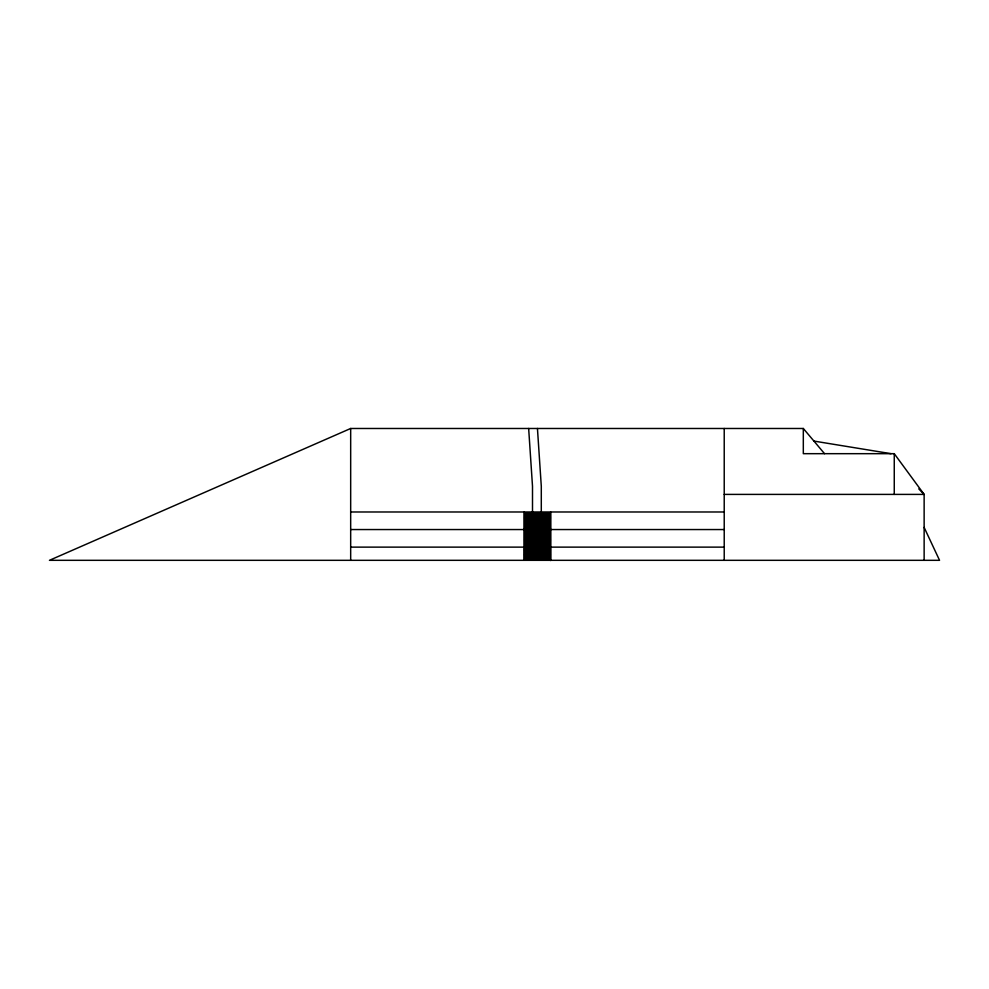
<?xml version="1.0" encoding="UTF-8"?>
<svg xmlns="http://www.w3.org/2000/svg" width="989" height="989" viewBox="0 0 989 989"><rect width="100%" height="100%" fill="white"/><g stroke="black" fill="none" stroke-linecap="round" stroke-linejoin="round"><path stroke-width="1.48" d="M824.542 453.679L803.315 428.484L350.675 428.484L49.45 560.318L939.55 560.318L924.134 527.409M924.134 560.318L924.134 494.401L894.254 453.679L803.315 453.679L803.315 428.484M724.22 494.401L924.134 494.401L918.793 488.9M350.675 511.981L724.22 511.981M524.269 513.068L550.626 513.068M524.269 514.169L550.626 514.169M524.269 515.269L550.626 515.269M524.269 516.369L550.626 516.369M524.269 517.47L550.626 517.47M524.269 518.57L550.626 518.57M524.269 519.67L550.626 519.67M524.269 520.77L550.626 520.77M524.269 521.858L550.626 521.858M524.269 522.958L550.626 522.958M524.269 524.059L550.626 524.059M524.269 525.159L550.626 525.159M524.269 526.259L550.626 526.259M524.269 527.36L550.626 527.36M524.269 528.46L550.626 528.46M350.675 529.548L724.22 529.548M524.269 530.648L550.626 530.648M524.269 531.748L550.626 531.748M524.269 532.848L550.626 532.848M524.269 533.949L550.626 533.949M524.269 535.049L550.626 535.049M524.269 536.149L550.626 536.149M524.269 537.25L550.626 537.25M524.269 538.337L550.626 538.337M524.269 539.438L550.626 539.438M524.269 540.538L550.626 540.538M524.269 541.638L550.626 541.638M524.269 542.738L550.626 542.738M524.269 543.839L550.626 543.839M524.269 544.939L550.626 544.939M524.269 546.039L550.626 546.039M350.675 547.127L724.22 547.127M524.269 547.955L550.626 547.955M524.269 548.784L550.626 548.784M524.269 549.6L550.626 549.6M524.269 550.428L550.626 550.428M524.269 551.256L550.626 551.256M524.269 552.085L550.626 552.085M524.269 552.9L550.626 552.9M524.269 553.729L550.626 553.729M524.269 554.557L550.626 554.557M524.269 555.373L550.626 555.373M524.269 556.201L550.626 556.201M524.269 557.03L550.626 557.03M524.269 557.845L550.626 557.845M524.269 558.674L550.626 558.674M524.269 559.502L550.626 559.502M813.935 441.082L891.052 453.679M537.447 428.484L541.292 486.229L541.292 511.981M528.658 428.484L532.502 486.229L532.502 511.981M894.254 453.679L894.254 494.401M724.22 428.484L724.22 560.318M550.626 511.981L550.626 560.516M524.269 511.981L524.269 560.33M350.675 428.484L350.675 560.318"/></g></svg>
